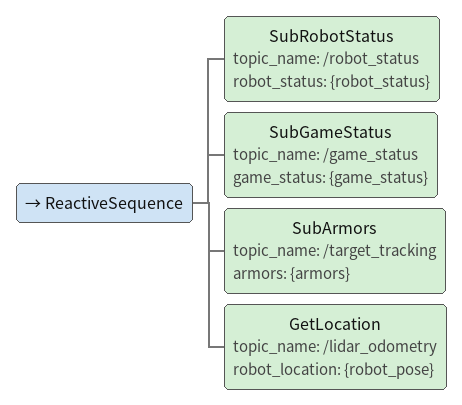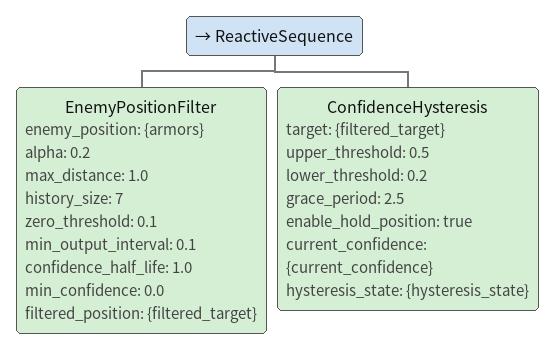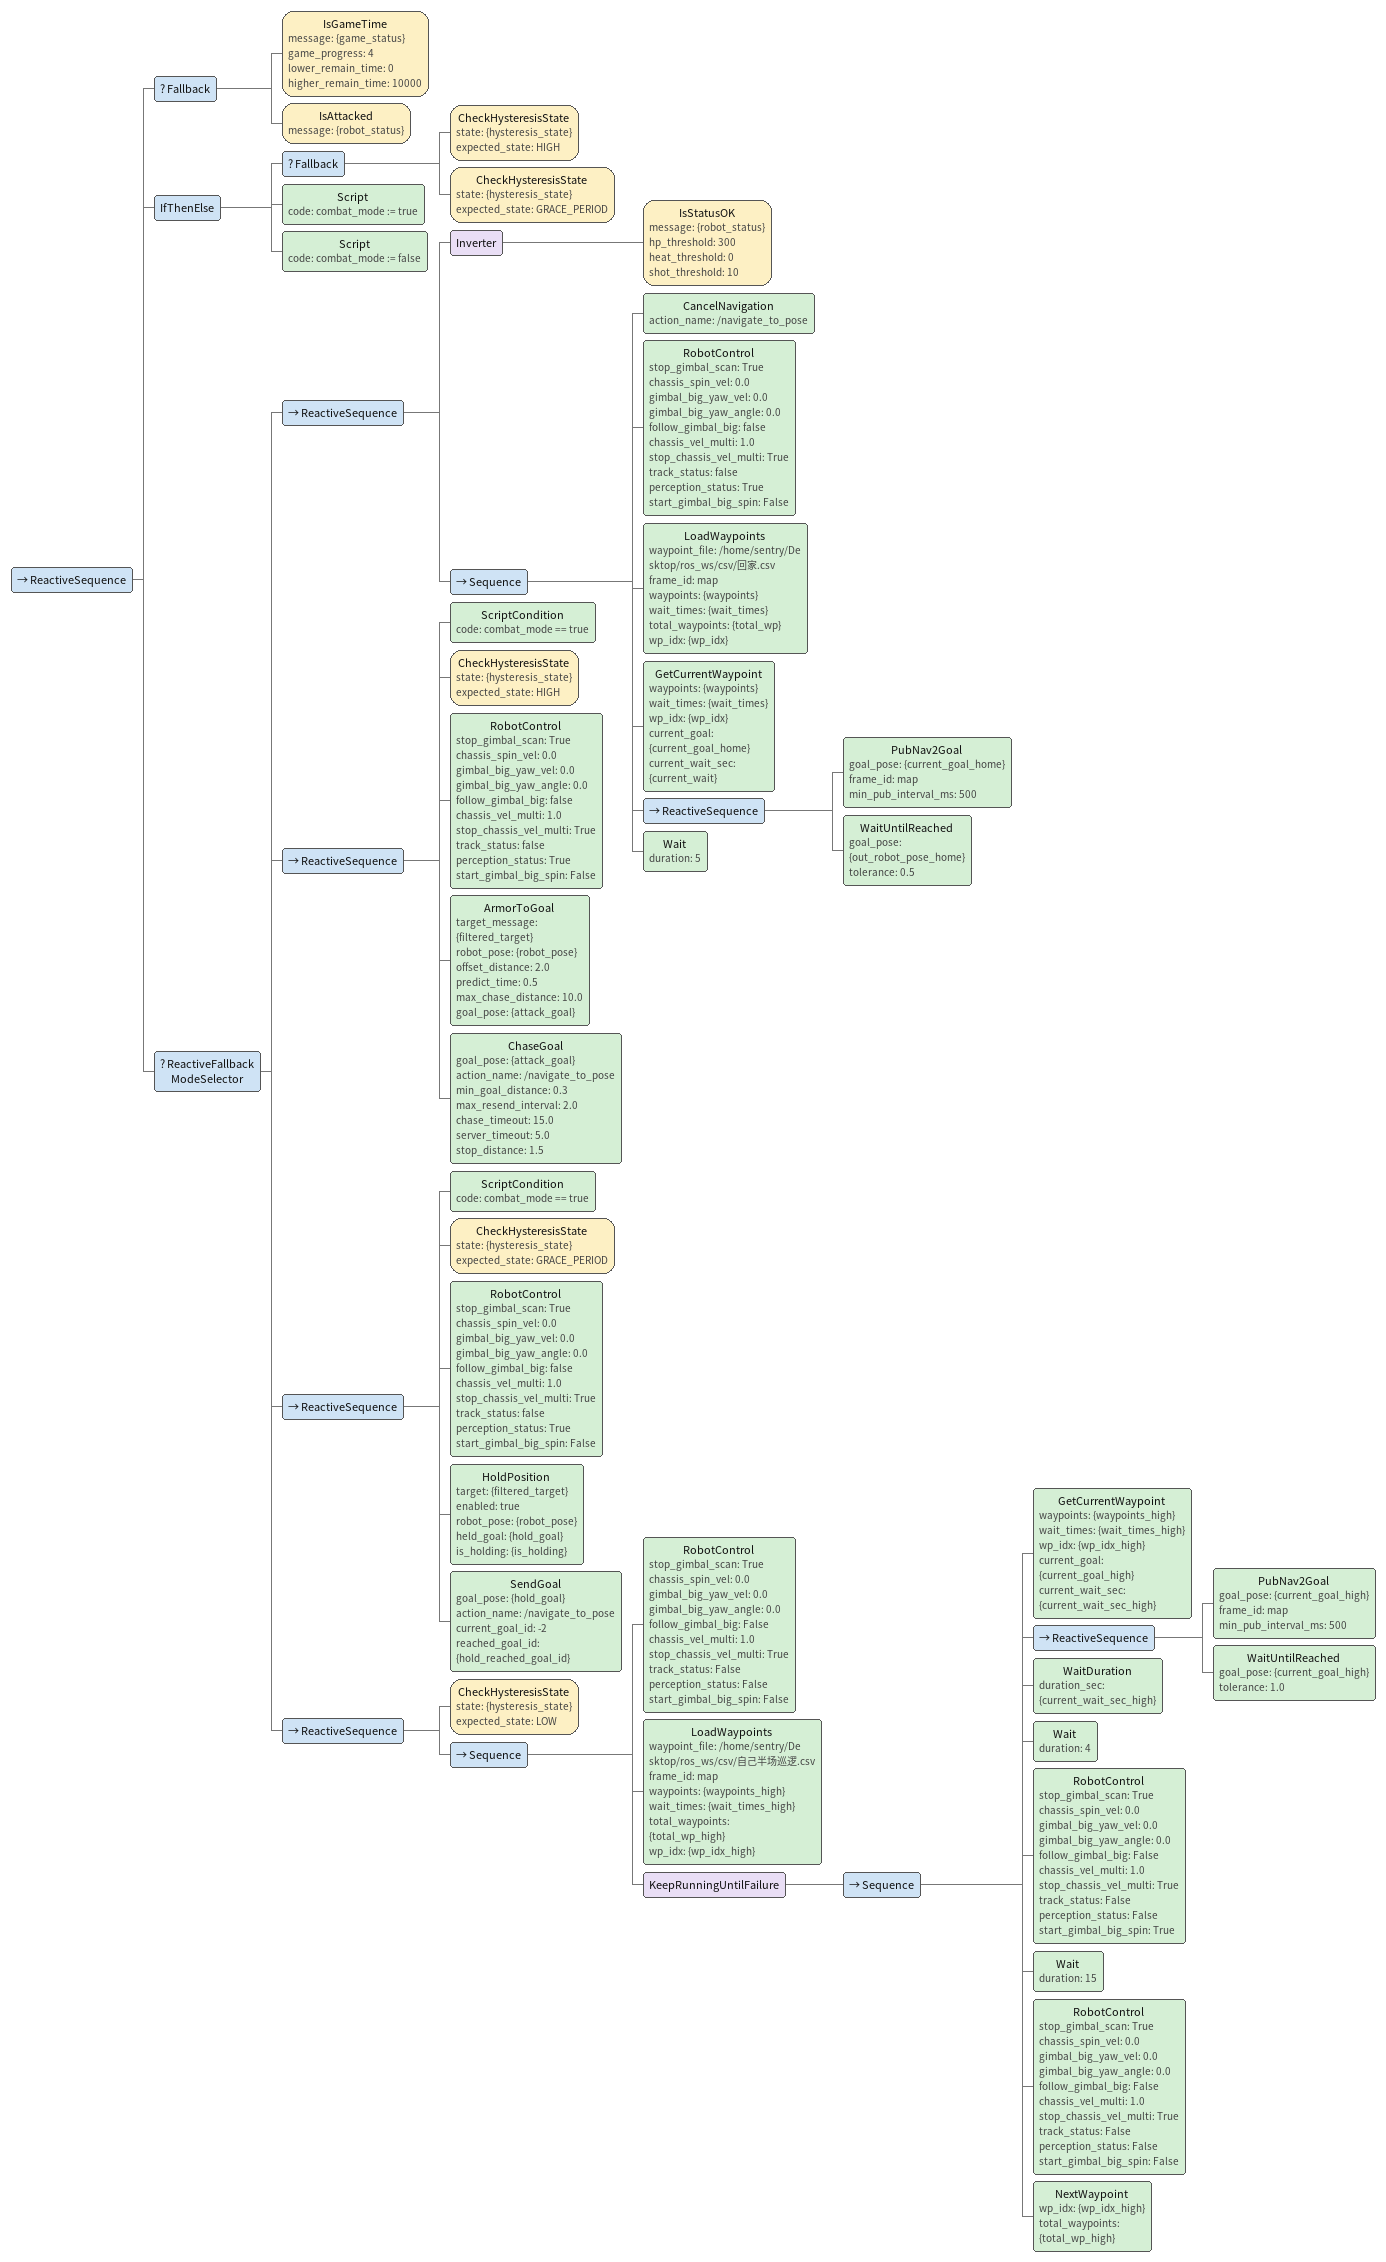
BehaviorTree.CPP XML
<ReactiveSequence>
  <SubRobotStatus topic_name="/robot_status" robot_status="{robot_status}"/>
  <SubGameStatus topic_name="/game_status" game_status="{game_status}"/>
  <SubArmors topic_name="/target_tracking" armors="{armors}"/>
  <GetLocation topic_name="/lidar_odometry" robot_location="{robot_pose}"/>
</ReactiveSequence>

<ReactiveSequence>
  <EnemyPositionFilter enemy_position="{armors}" alpha="0.2" max_distance="1.0" history_size="7" zero_threshold="0.1" min_output_interval="0.1" confidence_half_life="1.0" min_confidence="0.0" filtered_position="{filtered_target}"/>
  <ConfidenceHysteresis target="{filtered_target}" upper_threshold="0.5" lower_threshold="0.2" grace_period="2.5" enable_hold_position="true" current_confidence="{current_confidence}" hysteresis_state="{hysteresis_state}"/>
</ReactiveSequence>

<ReactiveSequence>
  <Fallback>
    <IsGameTime message="{game_status}" game_progress="4" lower_remain_time="0" higher_remain_time="10000"/>
    <IsAttacked message="{robot_status}"/>
  </Fallback>
  <IfThenElse>
    <Fallback>
      <CheckHysteresisState state="{hysteresis_state}" expected_state="HIGH"/>
      <CheckHysteresisState state="{hysteresis_state}" expected_state="GRACE_PERIOD"/>
    </Fallback>
    <Script code="combat_mode := true"/>
    <Script code="combat_mode := false"/>
  </IfThenElse>
  <ReactiveFallback name="ModeSelector">
    <ReactiveSequence>
      <Inverter>
        <IsStatusOK message="{robot_status}" hp_threshold="300" heat_threshold="0" shot_threshold="10"/>
      </Inverter>
      <Sequence>
        <CancelNavigation action_name="/navigate_to_pose"/>
        <RobotControl stop_gimbal_scan="True" chassis_spin_vel="0.0" gimbal_big_yaw_vel="0.0" gimbal_big_yaw_angle="0.0" follow_gimbal_big="false" chassis_vel_multi="1.0" stop_chassis_vel_multi="True" track_status="false" perception_status="True" start_gimbal_big_spin="False"/>
        <LoadWaypoints waypoint_file="/home/sentry/Desktop/ros_ws/csv/回家.csv" frame_id="map" waypoints="{waypoints}" wait_times="{wait_times}" total_waypoints="{total_wp}" wp_idx="{wp_idx}"/>
        <GetCurrentWaypoint waypoints="{waypoints}" wait_times="{wait_times}" wp_idx="{wp_idx}" current_goal="{current_goal_home}" current_wait_sec="{current_wait}"/>
        <ReactiveSequence>
          <PubNav2Goal goal_pose="{current_goal_home}" frame_id="map" min_pub_interval_ms="500"/>
          <WaitUntilReached goal_pose="{out_robot_pose_home}" tolerance="0.5"/>
        </ReactiveSequence>
        <Wait duration="5"/>
      </Sequence>
    </ReactiveSequence>
    <ReactiveSequence>
      <ScriptCondition code="combat_mode == true"/>
      <CheckHysteresisState state="{hysteresis_state}" expected_state="HIGH"/>
      <RobotControl stop_gimbal_scan="True" chassis_spin_vel="0.0" gimbal_big_yaw_vel="0.0" gimbal_big_yaw_angle="0.0" follow_gimbal_big="false" chassis_vel_multi="1.0" stop_chassis_vel_multi="True" track_status="false" perception_status="True" start_gimbal_big_spin="False"/>
      <ArmorToGoal target_message="{filtered_target}" robot_pose="{robot_pose}" offset_distance="2.0" predict_time="0.5" max_chase_distance="10.0" goal_pose="{attack_goal}"/>
      <ChaseGoal goal_pose="{attack_goal}" action_name="/navigate_to_pose" min_goal_distance="0.3" max_resend_interval="2.0" chase_timeout="15.0" server_timeout="5.0" stop_distance="1.5"/>
    </ReactiveSequence>
    <ReactiveSequence>
      <ScriptCondition code="combat_mode == true"/>
      <CheckHysteresisState state="{hysteresis_state}" expected_state="GRACE_PERIOD"/>
      <RobotControl stop_gimbal_scan="True" chassis_spin_vel="0.0" gimbal_big_yaw_vel="0.0" gimbal_big_yaw_angle="0.0" follow_gimbal_big="false" chassis_vel_multi="1.0" stop_chassis_vel_multi="True" track_status="false" perception_status="True" start_gimbal_big_spin="False"/>
      <HoldPosition target="{filtered_target}" enabled="true" robot_pose="{robot_pose}" held_goal="{hold_goal}" is_holding="{is_holding}"/>
      <SendGoal goal_pose="{hold_goal}" action_name="/navigate_to_pose" current_goal_id="-2" reached_goal_id="{hold_reached_goal_id}"/>
    </ReactiveSequence>
    <ReactiveSequence>
      <CheckHysteresisState state="{hysteresis_state}" expected_state="LOW"/>
      <Sequence>
        <RobotControl stop_gimbal_scan="True" chassis_spin_vel="0.0" gimbal_big_yaw_vel="0.0" gimbal_big_yaw_angle="0.0" follow_gimbal_big="False" chassis_vel_multi="1.0" stop_chassis_vel_multi="True" track_status="False" perception_status="False" start_gimbal_big_spin="False"/>
        <LoadWaypoints waypoint_file="/home/sentry/Desktop/ros_ws/csv/自己半场巡逻.csv" frame_id="map" waypoints="{waypoints_high}" wait_times="{wait_times_high}" total_waypoints="{total_wp_high}" wp_idx="{wp_idx_high}"/>
        <KeepRunningUntilFailure>
          <Sequence>
            <GetCurrentWaypoint waypoints="{waypoints_high}" wait_times="{wait_times_high}" wp_idx="{wp_idx_high}" current_goal="{current_goal_high}" current_wait_sec="{current_wait_sec_high}"/>
            <ReactiveSequence>
              <PubNav2Goal goal_pose="{current_goal_high}" frame_id="map" min_pub_interval_ms="500"/>
              <WaitUntilReached goal_pose="{current_goal_high}" tolerance="1.0"/>
            </ReactiveSequence>
            <WaitDuration duration_sec="{current_wait_sec_high}"/>
            <Wait duration="4"/>
            <RobotControl stop_gimbal_scan="True" chassis_spin_vel="0.0" gimbal_big_yaw_vel="0.0" gimbal_big_yaw_angle="0.0" follow_gimbal_big="False" chassis_vel_multi="1.0" stop_chassis_vel_multi="True" track_status="False" perception_status="False" start_gimbal_big_spin="True"/>
            <Wait duration="15"/>
            <RobotControl stop_gimbal_scan="True" chassis_spin_vel="0.0" gimbal_big_yaw_vel="0.0" gimbal_big_yaw_angle="0.0" follow_gimbal_big="False" chassis_vel_multi="1.0" stop_chassis_vel_multi="True" track_status="False" perception_status="False" start_gimbal_big_spin="False"/>
            <NextWaypoint wp_idx="{wp_idx_high}" total_waypoints="{total_wp_high}"/>
          </Sequence>
        </KeepRunningUntilFailure>
      </Sequence>
    </ReactiveSequence>
  </ReactiveFallback>
</ReactiveSequence>
